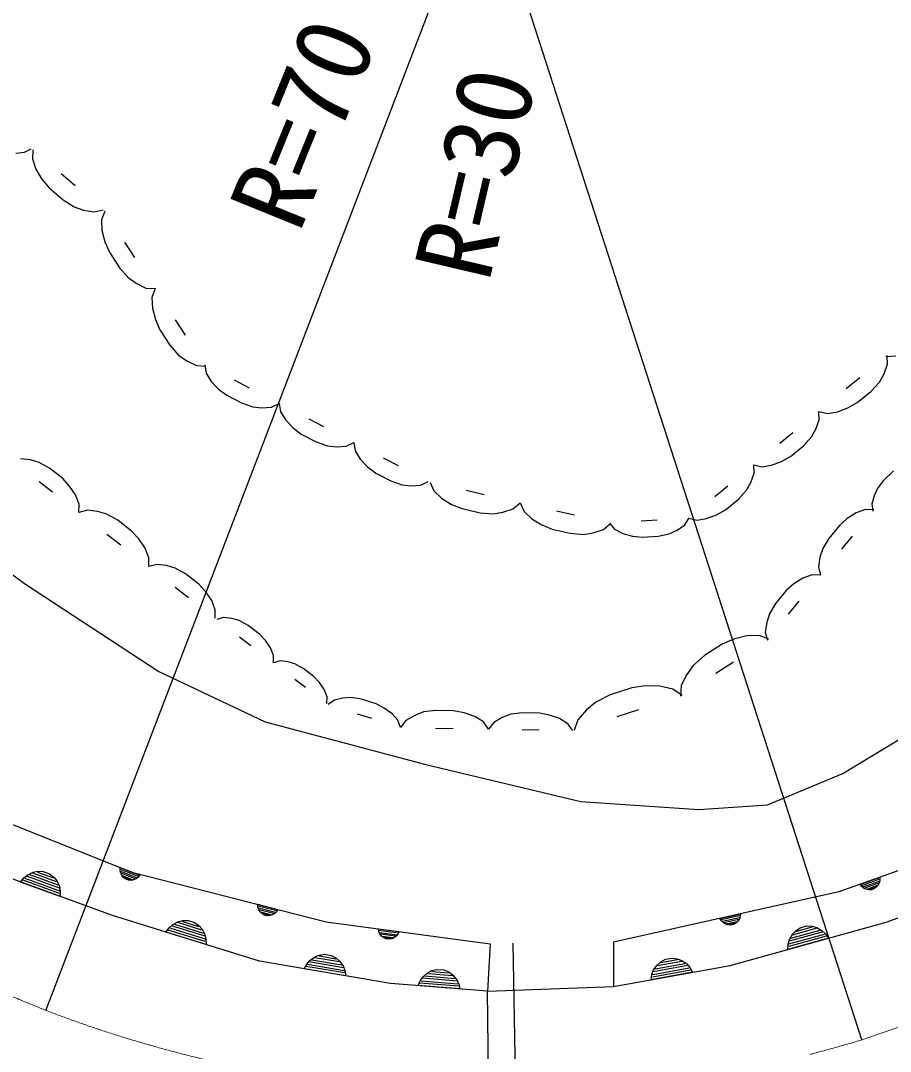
# Model space of a CAD drawing. Units: millimetres, scale not verified. Extents: x 40000 to 680000, y 20000 to 380000.
# Drawn here: x 187248 to 207934, y 266694 to 291199 of the extents above; entities that cross this region are included whole.
import ezdxf
from ezdxf.enums import TextEntityAlignment as Align

# ---------------------------------------------------------------- set-up
doc = ezdxf.new("R2010")
doc.units = ezdxf.units.MM
doc.header["$LTSCALE"] = 1000
doc.linetypes.add('CHAIN', pattern=[18.5, 12, -1.5, 3.5, -1.5])
doc.layers.add('M-BGD', color=7, linetype='Continuous', lineweight=25)
doc.layers.add('M-BMK', color=2, linetype='CHAIN', lineweight=13)
doc.styles.add('ＭＳ ゴシック', font='')
doc.styles.get('ＭＳ ゴシック').set_extended_font_data('MS Gothic')

msp = doc.modelspace()

# ---------------------------------------------------------------- linework, layer by layer
at = {"layer": 'M-BGD'}
for p, q in [((187848, 267669), (198255, 294812)), ((207253, 266968), (198255, 294812)), ((187133, 288050), (187342, 288068)), ((187342, 288068), (187502, 288149)), ((187541, 288130), (187527, 287911)), ((187527, 287911), (187608, 287668)), ((187608, 287668), (187752, 287429)), ((188544, 287272), (188210, 287558)), ((187752, 287429), (187924, 287224)), ((187924, 287224), (188258, 286938)), ((188258, 286938), (188520, 286771)), ((188520, 286771), (188745, 286695)), ((188745, 286695), (188998, 286652)), ((188998, 286652), (189212, 286700)), ((189247, 286670), (189172, 286464)), ((189172, 286464), (189181, 286207)), ((189181, 286207), (189252, 285938)), ((189252, 285938), (189359, 285693)), ((189968, 285564), (189727, 285933)), ((189359, 285693), (189599, 285324)), ((189599, 285324), (189804, 285090)), ((189804, 285090), (189998, 284954)), ((189998, 284954), (190228, 284841)), ((190228, 284841), (190448, 284827)), ((190448, 284827), (190372, 284620)), ((190372, 284620), (190382, 284364)), ((190382, 284364), (190452, 284095)), ((190452, 284095), (190559, 283849)), ((191168, 283721), (190928, 284089)), ((190559, 283849), (190799, 283481)), ((190799, 283481), (191004, 283247)), ((191004, 283247), (191198, 283110)), ((191198, 283110), (191429, 282998)), ((207782, 282800), (207864, 283031)), ((207823, 283214), (208063, 283226)), ((207864, 283031), (207855, 283240)), ((191429, 282998), (191648, 282983)), ((191625, 283019), (191658, 282821)), ((191658, 282821), (191779, 282622)), ((207672, 282602), (207782, 282800)), ((191779, 282622), (191955, 282440)), ((192689, 282464), (192334, 282649)), ((207205, 282708), (206881, 282442)), ((207472, 282383), (207672, 282602)), ((191955, 282440), (192149, 282294)), ((192149, 282294), (192504, 282109)), ((207147, 282117), (207472, 282383)), ((192504, 282109), (192771, 282015)), ((193218, 282007), (193398, 282094)), ((193398, 282094), (193431, 281896)), ((206925, 281990), (207147, 282117)), ((192771, 282015), (192985, 281993)), ((192985, 281993), (193218, 282007)), ((193431, 281896), (193552, 281697)), ((206240, 281710), (206231, 281909)), ((206231, 281909), (206435, 281859)), ((206435, 281859), (206677, 281895)), ((206677, 281895), (206925, 281990)), ((193552, 281697), (193728, 281515)), ((194462, 281539), (194108, 281724)), ((206161, 281490), (206240, 281710)), ((193728, 281515), (193923, 281369)), ((193923, 281369), (194277, 281184)), ((205612, 281402), (205303, 281149)), ((206057, 281301), (206161, 281490)), ((194277, 281184), (194544, 281090)), ((194544, 281090), (194758, 281068)), ((194758, 281068), (194991, 281082)), ((194991, 281082), (195171, 281169)), ((195171, 281169), (195204, 280971)), ((205556, 280839), (205866, 281093)), ((205866, 281093), (206057, 281301)), ((195204, 280971), (195326, 280772)), ((205345, 280718), (205556, 280839)), ((187479, 280755), (187247, 280783)), ((187686, 280696), (187479, 280755)), ((187932, 280556), (187686, 280696)), ((195326, 280772), (195501, 280590)), ((195501, 280590), (195696, 280444)), ((196235, 280614), (195881, 280799)), ((204693, 280442), (204684, 280642)), ((204684, 280642), (204878, 280594)), ((204878, 280594), (205109, 280628)), ((205109, 280628), (205345, 280718)), ((188248, 280311), (187932, 280556)), ((195696, 280444), (196050, 280259)), ((204614, 280222), (204693, 280442)), ((208009, 280495), (207765, 280258)), ((187686, 280240), (188003, 279995)), ((188413, 280132), (188248, 280311)), ((188553, 279922), (188413, 280132)), ((196050, 280259), (196317, 280165)), ((196317, 280165), (196531, 280143)), ((196531, 280143), (196764, 280157)), ((196764, 280157), (196944, 280244)), ((196986, 280222), (197076, 280021)), ((204065, 280135), (203756, 279881)), ((204510, 280034), (204614, 280222)), ((207765, 280258), (207619, 280067)), ((184595, 279859), (187340, 277816)), ((188638, 279704), (188553, 279922)), ((197076, 280021), (197261, 279843)), ((197261, 279843), (197499, 279699)), ((198273, 279929), (197844, 280026)), ((204319, 279825), (204510, 280034)), ((207545, 279900), (207495, 279708)), ((207619, 280067), (207545, 279900)), ((188635, 279504), (188638, 279704)), ((197499, 279699), (197747, 279597)), ((198963, 279591), (199131, 279733)), ((199131, 279733), (199221, 279532)), ((204010, 279572), (204319, 279825)), ((207495, 279708), (207517, 279540)), ((188837, 279560), (188635, 279504)), ((189080, 279531), (188837, 279560)), ((189298, 279469), (189080, 279531)), ((189556, 279322), (189298, 279469)), ((197747, 279597), (198176, 279500)), ((198176, 279500), (198486, 279474)), ((198486, 279474), (198720, 279511)), ((198720, 279511), (198963, 279591)), ((199221, 279532), (199406, 279355)), ((199406, 279355), (199644, 279210)), ((200418, 279440), (199989, 279538)), ((203042, 279216), (203146, 279375)), ((203137, 279374), (203332, 279326)), ((203332, 279326), (203562, 279360)), ((203562, 279360), (203799, 279451)), ((203799, 279451), (204010, 279572)), ((206905, 279359), (206722, 279199)), ((207118, 279495), (206905, 279359)), ((207338, 279574), (207118, 279495)), ((207538, 279565), (207338, 279574)), ((189888, 279064), (189556, 279322)), ((199644, 279210), (199892, 279109)), ((199892, 279109), (200320, 279011)), ((201108, 279102), (201276, 279245)), ((201250, 279251), (201373, 279107)), ((201373, 279107), (201570, 279005)), ((202387, 279325), (202008, 279300)), ((202860, 279089), (203042, 279216)), ((206722, 279199), (206469, 278889)), ((189299, 278990), (189630, 278733)), ((190061, 278877), (189888, 279064)), ((190209, 278656), (190061, 278877)), ((200320, 279011), (200631, 278986)), ((200631, 278986), (200865, 279023)), ((200865, 279023), (201108, 279102)), ((201570, 279005), (201803, 278944)), ((201803, 278944), (202033, 278921)), ((202033, 278921), (202412, 278946)), ((202412, 278946), (202675, 279001)), ((202675, 279001), (202860, 279089)), ((206469, 278889), (206323, 278647)), ((206778, 278636), (207031, 278946)), ((190298, 278428), (190209, 278656)), ((206323, 278647), (206258, 278442)), ((190294, 278218), (190298, 278428)), ((206258, 278442), (206224, 278211)), ((190487, 278271), (190294, 278218)), ((190719, 278243), (190487, 278271)), ((190926, 278184), (190719, 278243)), ((191172, 278044), (190926, 278184)), ((206224, 278211), (206272, 278017)), ((191488, 277799), (191172, 278044)), ((205853, 277946), (205639, 277811)), ((206072, 278025), (205853, 277946)), ((206272, 278017), (206072, 278025)), ((187340, 277816), (190535, 275723)), ((190927, 277728), (191243, 277483)), ((191653, 277620), (191488, 277799)), ((205456, 277650), (205203, 277341)), ((205639, 277811), (205456, 277650)), ((191793, 277410), (191653, 277620)), ((191878, 277193), (191793, 277410)), ((205513, 277087), (205766, 277397)), ((191875, 276993), (191878, 277193)), ((205203, 277341), (205057, 277098)), ((192075, 277010), (191912, 276964)), ((192272, 276988), (192075, 277010)), ((192448, 276939), (192272, 276988)), ((192658, 276822), (192448, 276939)), ((205057, 277098), (204993, 276893)), ((192929, 276615), (192658, 276822)), ((204993, 276893), (204959, 276662)), ((204959, 276662), (205007, 276468)), ((192452, 276552), (192722, 276345)), ((193070, 276465), (192929, 276615)), ((193191, 276287), (193070, 276465)), ((204213, 276493), (203934, 276373)), ((204520, 276571), (204213, 276493)), ((204811, 276580), (204520, 276571)), ((205045, 276493), (204811, 276580)), ((193264, 276103), (193191, 276287)), ((203934, 276373), (203513, 276102)), ((193263, 275933), (193264, 276103)), ((193417, 275976), (193263, 275933)), ((193602, 275955), (193417, 275976)), ((193768, 275909), (193602, 275955)), ((203513, 276102), (203246, 275871)), ((203784, 275682), (204204, 275952)), ((190535, 275723), (193067, 274527)), ((193966, 275799), (193768, 275909)), ((194220, 275604), (193966, 275799)), ((203246, 275871), (203090, 275652)), ((193771, 275544), (194026, 275350)), ((194353, 275463), (194220, 275604)), ((194467, 275295), (194353, 275463)), ((203090, 275652), (202960, 275391)), ((194536, 275122), (194467, 275295)), ((201784, 275334), (201271, 275167)), ((202109, 275382), (201784, 275334)), ((202451, 275379), (202109, 275382)), ((202758, 275308), (202451, 275379)), ((202978, 275153), (202758, 275308)), ((202960, 275391), (202942, 275141)), ((194534, 274962), (194536, 275122)), ((194710, 275044), (194563, 274940)), ((194914, 275093), (194710, 275044)), ((195107, 275107), (194914, 275093)), ((195358, 275065), (195107, 275107)), ((195702, 274956), (195358, 275065)), ((195897, 274857), (195702, 274956)), ((200928, 274999), (200704, 274814)), ((201271, 275167), (200928, 274999)), ((195250, 274722), (195593, 274613)), ((196081, 274723), (195897, 274857)), ((196220, 274565), (196081, 274723)), ((196831, 274763), (196620, 274683)), ((197126, 274800), (196831, 274763)), ((197546, 274793), (197126, 274800)), ((197797, 274746), (197546, 274793)), ((198048, 274657), (197797, 274746)), ((198904, 274708), (198703, 274632)), ((199185, 274743), (198904, 274708)), ((199585, 274736), (199185, 274743)), ((199824, 274691), (199585, 274736)), ((200704, 274814), (200497, 274576)), ((201437, 274654), (201951, 274820)), ((193067, 274527), (196887, 273517)), ((196279, 274395), (196220, 274565)), ((196408, 274561), (196279, 274395)), ((196620, 274683), (196408, 274561)), ((198255, 274528), (198048, 274657)), ((198378, 274357), (198255, 274528)), ((198501, 274515), (198378, 274357)), ((198703, 274632), (198501, 274515)), ((200063, 274607), (199824, 274691)), ((200261, 274484), (200063, 274607)), ((200378, 274321), (200261, 274484)), ((200497, 274576), (200410, 274321)), ((197118, 274380), (197538, 274373)), ((199178, 274343), (199578, 274336)), ((206803, 273301), (208673, 274433)), ((196887, 273517), (200568, 272634)), ((205011, 272559), (206803, 273301)), ((185682, 272637), (189893, 270957)), ((200568, 272634), (203374, 272441)), ((203374, 272441), (205011, 272559)), ((209550, 271504), (206709, 270484)), ((189433, 269928), (186003, 271172)), ((189615, 271003), (189619, 271066)), ((189619, 271066), (190083, 270881)), ((190050, 270851), (189622, 271022)), ((207832, 269767), (211323, 271049)), ((187248, 270720), (187327, 270819)), ((187327, 270819), (187417, 270893)), ((187345, 270813), (188173, 270513)), ((188174, 270576), (187385, 270862)), ((187417, 270893), (187545, 270953)), ((187461, 270898), (188138, 270653)), ((188102, 270729), (187538, 270934)), ((187545, 270953), (187660, 270975)), ((187653, 270956), (188029, 270820)), ((187660, 270975), (187786, 270972)), ((187786, 270972), (187936, 270917)), ((187936, 270917), (188036, 270839)), ((188036, 270839), (188109, 270748)), ((189624, 270946), (189615, 271003)), ((189652, 270881), (189624, 270946)), ((189626, 270977), (190016, 270821)), ((189974, 270795), (189639, 270929)), ((189688, 270834), (189652, 270881)), ((189662, 270877), (189922, 270773)), ((189736, 270793), (189688, 270834)), ((189855, 270767), (189706, 270827)), ((189810, 270764), (189736, 270793)), ((189893, 270957), (194516, 269776)), ((189996, 270797), (189931, 270769)), ((190042, 270833), (189996, 270797)), ((190083, 270881), (190042, 270833)), ((207212, 270664), (207683, 270833)), ((207677, 270789), (207244, 270633)), ((207683, 270833), (207684, 270770)), ((188188, 270379), (187248, 270720)), ((188171, 270449), (187306, 270763)), ((188109, 270748), (188169, 270620)), ((188169, 270620), (188191, 270506)), ((189873, 270760), (189810, 270764)), ((189931, 270769), (189873, 270760)), ((207251, 270615), (207212, 270664)), ((207296, 270578), (207251, 270615)), ((207277, 270603), (207672, 270745)), ((207360, 270548), (207296, 270578)), ((207657, 270697), (207319, 270575)), ((207417, 270536), (207360, 270548)), ((207370, 270551), (207633, 270646)), ((207481, 270538), (207417, 270536)), ((207587, 270597), (207436, 270543)), ((207556, 270565), (207481, 270538)), ((207606, 270604), (207556, 270565)), ((207643, 270649), (207606, 270604)), ((207673, 270713), (207643, 270649)), ((207684, 270770), (207673, 270713)), ((188191, 270506), (188188, 270379)), ((206709, 270484), (201347, 269294)), ((192889, 270129), (192885, 270192)), ((192885, 270192), (193369, 270069)), ((192906, 270073), (192889, 270129)), ((193340, 270035), (192894, 270149)), ((192904, 270105), (193311, 270001)), ((192942, 270013), (192906, 270073)), ((193272, 269970), (192923, 270059)), ((193369, 270069), (193335, 270016)), ((192927, 268839), (189433, 269928)), ((190989, 269778), (191102, 269806)), ((191102, 269806), (191229, 269808)), ((191229, 269808), (191381, 269760)), ((192983, 269971), (192942, 270013)), ((192952, 270010), (193223, 269941)), ((193036, 269937), (192983, 269971)), ((193158, 269927), (193003, 269966)), ((193114, 269917), (193036, 269937)), ((193177, 269922), (193114, 269917)), ((193233, 269938), (193177, 269922)), ((193294, 269974), (193233, 269938)), ((193335, 270016), (193294, 269974)), ((203881, 269856), (204369, 269965)), ((203914, 269802), (203881, 269856)), ((204359, 269921), (203910, 269822)), ((203954, 269760), (203914, 269802)), ((203938, 269787), (204348, 269878)), ((204327, 269832), (203976, 269754)), ((204344, 269846), (204306, 269787)), ((204363, 269902), (204344, 269846)), ((204369, 269965), (204363, 269902)), ((190703, 269532), (190777, 269635)), ((191637, 269304), (190759, 269577)), ((190777, 269635), (190864, 269712)), ((190796, 269629), (191636, 269367)), ((191635, 269430), (190833, 269680)), ((190864, 269712), (190989, 269778)), ((190908, 269719), (191595, 269505)), ((191556, 269580), (190983, 269759)), ((191096, 269786), (191478, 269667)), ((191381, 269760), (191484, 269687)), ((191484, 269687), (191562, 269600)), ((191562, 269600), (191627, 269474)), ((194516, 269776), (198414, 269249)), ((195766, 269546), (195754, 269608)), ((195754, 269608), (196249, 269541)), ((196224, 269504), (195768, 269566)), ((204014, 269722), (203954, 269760)), ((204069, 269703), (204014, 269722)), ((204023, 269724), (204297, 269785)), ((204132, 269697), (204069, 269703)), ((204245, 269742), (204088, 269708)), ((204123, 268736), (207832, 269767)), ((204210, 269714), (204132, 269697)), ((204264, 269747), (204210, 269714)), ((204306, 269787), (204264, 269747)), ((205566, 269386), (206260, 269579)), ((205603, 269479), (205683, 269564)), ((206186, 269621), (205608, 269460)), ((205683, 269564), (205788, 269635)), ((205688, 269545), (206074, 269652)), ((205788, 269635), (205942, 269678)), ((205942, 269678), (206068, 269671)), ((206068, 269671), (206181, 269640)), ((206181, 269640), (206304, 269571)), ((206304, 269571), (206389, 269490)), ((191657, 269235), (190703, 269532)), ((191627, 269474), (191655, 269361)), ((191655, 269361), (191657, 269235)), ((195789, 269493), (195766, 269546)), ((195783, 269524), (196199, 269468)), ((195831, 269436), (195789, 269493)), ((196164, 269432), (195807, 269480)), ((195877, 269400), (195831, 269436)), ((195841, 269435), (196119, 269398)), ((195934, 269372), (195877, 269400)), ((196055, 269376), (195897, 269397)), ((196013, 269361), (195934, 269372)), ((196075, 269373), (196013, 269361)), ((196129, 269396), (196075, 269373)), ((196185, 269439), (196129, 269396)), ((196221, 269485), (196185, 269439)), ((196249, 269541), (196221, 269485)), ((206459, 269385), (205496, 269117)), ((205502, 269244), (205533, 269356)), ((206405, 269433), (205518, 269186)), ((205521, 269249), (206369, 269485)), ((206334, 269537), (205525, 269312)), ((205533, 269356), (205603, 269479)), ((206389, 269490), (206459, 269385)), ((198414, 269249), (198353, 268126)), ((198956, 269266), (199064, 262622)), ((201347, 269294), (201348, 268234)), ((205496, 269117), (205502, 269244)), ((196045, 268311), (192927, 268839)), ((194052, 268770), (194128, 268859)), ((194930, 268683), (194102, 268823)), ((194128, 268859), (194243, 268941)), ((194171, 268872), (194881, 268752)), ((194832, 268821), (194240, 268921)), ((194243, 268941), (194352, 268983)), ((194349, 268964), (194743, 268897)), ((194352, 268983), (194477, 269003)), ((194477, 269003), (194635, 268976)), ((194635, 268976), (194746, 268917)), ((194746, 268917), (194835, 268841)), ((194835, 268841), (194917, 268725)), ((202383, 268747), (202471, 268823)), ((202977, 268833), (202387, 268727)), ((202471, 268823), (202582, 268884)), ((202475, 268804), (202868, 268875)), ((202582, 268884), (202740, 268912)), ((202740, 268912), (202865, 268894)), ((202865, 268894), (202974, 268853)), ((202974, 268853), (203090, 268773)), ((193993, 268659), (194052, 268770)), ((194979, 268492), (193993, 268659)), ((194949, 268558), (194042, 268711)), ((194072, 268767), (194940, 268620)), ((194917, 268725), (194959, 268617)), ((194959, 268617), (194979, 268492)), ((196925, 268562), (197030, 268614)), ((197028, 268594), (197427, 268562)), ((197030, 268614), (197153, 268644)), ((197153, 268644), (197312, 268631)), ((197312, 268631), (197429, 268582)), ((197429, 268582), (197523, 268514)), ((201348, 268234), (204123, 268736)), ((203228, 268574), (202244, 268396)), ((202262, 268521), (202303, 268630)), ((203178, 268626), (202272, 268462)), ((202281, 268525), (203147, 268681)), ((203117, 268737), (202290, 268587)), ((202303, 268630), (202383, 268747)), ((202339, 268657), (203047, 268785)), ((203090, 268773), (203167, 268685)), ((203167, 268685), (203228, 268574)), ((196700, 268259), (196750, 268375)), ((196750, 268375), (196818, 268470)), ((196770, 268374), (197647, 268303)), ((197632, 268365), (196795, 268432)), ((196818, 268470), (196925, 268562)), ((196859, 268487), (197577, 268429)), ((197522, 268494), (196924, 268542)), ((197523, 268514), (197615, 268406)), ((197615, 268406), (197667, 268302)), ((202244, 268396), (202262, 268521)), ((198353, 268126), (196045, 268311)), ((197697, 268179), (196700, 268259)), ((197662, 268242), (196745, 268315)), ((197667, 268302), (197697, 268179)), ((198353, 268126), (201348, 268234)), ((198422, 262442), (198353, 268126))]:
    msp.add_line(p, q, dxfattribs=at)
at = {"layer": 'M-BMK'}
msp.add_line((207253, 266968), (216330, 270082), dxfattribs=at)
for centre, radius, start, end in [((214105, 332553), 69995, 227.52036, 247.96809), ((198575, 295683), 29998, 249.0477, 286.8152)]:
    msp.add_arc(centre, radius, start, end, dxfattribs=at)

# ---------------------------------------------------------------- texts
at = {"layer": 'M-BGD', "style": 'ＭＳ ゴシック'}
for s, rotation, p in [('R=70', 67.9, (194381, 285905)), ('R=30', 76.8, (198917, 284814))]:
    msp.add_text(s, height=1833, rotation=rotation, dxfattribs=at).set_placement(p, align=Align.BOTTOM_LEFT)

doc.saveas('drawing.dxf')
